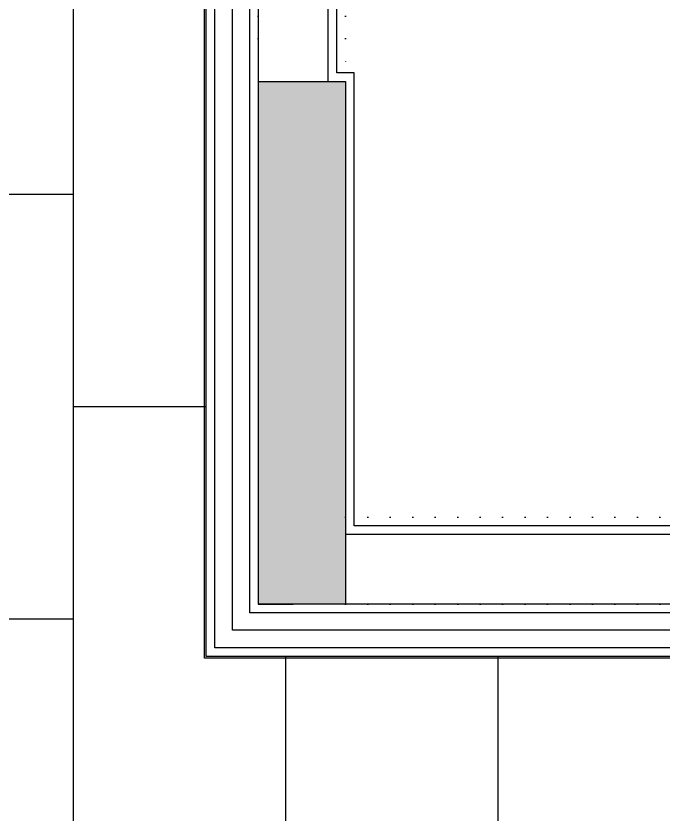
# Model space of a CAD drawing. Header units: inches. Extents: x 21 to 38546, y 13 to 15001.
# Drawn here: x 3262.1 to 3447.9, y 921.8 to 1150.9 of the extents above; entities that cross this region are included whole.
import ezdxf

# ---------------------------------------------------------------- set-up
doc = ezdxf.new("R2010")
doc.units = ezdxf.units.IN
doc.header["$MEASUREMENT"] = 0
doc.linetypes.add('DOT', pattern=[6.35, 0, -6.35])
for name, color, linetype, lineweight in [('Z_MİM_-KM-BEAM-RAY', 8, 'DOT', 25), ('Z_MİM_-KM-IZO-THERMAL', 8, 'Continuous', 25), ('Z_MİM_-KM-IZO-THERMAL-ROCKWOOL', 8, 'BATTING', 25), ('Z_MİM_-KM-PAINT', 8, 'Continuous', 25), ('Z_MİM_-KM-PATTERN-00', 8, 'Continuous', 25), ('Z_MİM_-KM-PATTERN-STRC', 8, 'Continuous', 25), ('Z_MİM_-KM-PAVEMENT', 8, 'Continuous', 25), ('Z_MİM_-KM-STRC-CONCRETE', 8, 'Continuous', 25), ('Z_MİM_-KM-STRS', 8, 'Continuous', 25), ('Z_MİM_-KM-WALL-PL', 8, 'Continuous', 25), ('Z_MİM_-KM-WALL-PLASTER', 8, 'Continuous', 25)]:
    doc.layers.add(name, color=color, linetype=linetype, lineweight=lineweight)
doc.linetypes.add('BATTING', pattern='A,0.00254,-2.54,[134,ltypeshp.shx,S=2.54,R=0,X=-2.54,Y=0],-5.08,[134,ltypeshp.shx,S=2.54,R=180,X=2.54,Y=0],-2.54', length=10.16254)

# ---------------------------------------------------------------- blocks, each defined once
blk = doc.blocks.new('TRETUVAR')
at = {"layer": 'Z_MİM_-KM-PATTERN-00'}
h = blk.add_hatch(dxfattribs=at)
h.set_pattern_fill('AR-B816', color=256, scale=0.3, angle=90)
h.set_pattern_definition([(90, (21322.77, 490.03), (-60.96, 4e-15), []), (180, (21322.77, 490.03), (-60.96, -60.96), [60.96, -60.96])])
h.paths.add_polyline_path([(22632.77, 2700.03), (19252.77, 2700.03), (19252.77, 2750.03), (19097.77, 2750.03), (19097.77, 2610.03), (22542.77, 2610.03), (22542.77, 2080.13), (22697.77, 2080.13), (22697.77, 1460.13), (22542.77, 1460.13), (22542.77, 980.03), (21222.77, 980.03), (21222.77, 590.03), (20152.77, 590.03), (20152.77, 980.03), (19012.77, 980.03), (19012.77, 1635.03), (18722.77, 1635.03), (18722.77, 2610.03), (18807.77, 2610.03), (18807.77, 2750.03), (18632.77, 2750.03), (18632.77, 1545.03), (18922.77, 1545.03), (18922.77, 890.03), (19882.77, 890.03), (19882.77, 665.02), (20022.75, 665.03), (20022.77, 490.03), (21322.77, 490.03), (21322.77, 890.03), (22632.77, 890.03), (22632.77, 1220.13), (22797.77, 1220.13), (22797.77, 2180.13), (22632.77, 2180.13)])
h.paths.add_polyline_path([(19082.77, 2750.03), (18822.77, 2750.03), (18822.77, 2610.03), (19082.77, 2610.03)], flags=16)
at = {"layer": 'Z_MİM_-KM-PAVEMENT'}
blk.add_lwpolyline([(22542.77, 1460.13), (22542.77, 980.03), (21222.77, 980.03), (21222.77, 590.03), (20152.77, 590.03), (20152.77, 980.03), (19012.77, 980.03), (19012.77, 1635.03), (18722.77, 1635.03), (18722.77, 2610.03), (22542.77, 2610.03), (22542.77, 2080.13), (22697.77, 2080.13), (22697.77, 1460.13)], close=True, dxfattribs=at)
blk = doc.blocks.new('-KM_Kolon_ZK')
at = {"layer": 'Z_MİM_-KM-PATTERN-STRC'}
blk.add_hatch(color=256, dxfattribs=at).paths.add_polyline_path([(0, 150), (25, 150), (25, 0), (0, 0)], flags=0)
at = {"layer": 'Z_MİM_-KM-STRC-CONCRETE'}
blk.add_lwpolyline([(0, 150), (25, 150), (25, 0), (0, 0)], close=True, dxfattribs=at)
blk = doc.blocks.new('-KM_Kiriş İzi_ZK')
at = {"layer": 'Z_MİM_-KM-BEAM-RAY'}
for p, q in [((0, 530), (0, 150)), ((25, 530), (25, 150)), ((25, 25), (565, 25)), ((25, 0), (565, 0))]:
    blk.add_line(p, q, dxfattribs=at)

msp = doc.modelspace()

# ---------------------------------------------------------------- linework, layer by layer
at = {"layer": 'Z_MİM_-KM-IZO-THERMAL'}
msp.add_lwpolyline([(4654.26, 1293.06), (4654.26, 969.58), (3319.26, 969.58), (3319.26, 1624.58), (3029.26, 1624.58), (3029.26, 2594.58), (6844.26, 2594.58), (6844.26, 969.58), (5329.26, 969.58), (5329.26, 1293.06)], dxfattribs=at)
at = {"layer": 'Z_MİM_-KM-IZO-THERMAL-ROCKWOOL', "ltscale": 0.45}
msp.add_lwpolyline([(4649.26, 1293.06), (4649.26, 974.58), (3324.26, 974.58), (3324.26, 1629.58), (3034.26, 1629.58), (3034.26, 2589.58), (6839.26, 2589.58), (6839.26, 974.58), (5334.26, 974.58), (5334.26, 1293.06)], dxfattribs=at)
at = {"layer": 'Z_MİM_-KM-PAINT'}
msp.add_lwpolyline([(4657.26, 1293.06), (4657.26, 966.58), (3316.26, 966.58), (3316.26, 1621.58), (3026.26, 1621.58), (3026.26, 2597.58), (6847.26, 2597.58), (6847.26, 966.58), (5326.26, 966.58), (5326.26, 1293.06)], dxfattribs=at)
at = {"layer": 'Z_MİM_-KM-PATTERN-00'}
msp.add_line((3331.71, 982.08), (3341.71, 982.08), dxfattribs=at)
at = {"layer": 'Z_MİM_-KM-WALL-PL'}
for points in [[(4641.76, 982.08), (3331.76, 982.08), (3331.76, 1637.08), (3041.76, 1637.08), (3041.76, 2582.08), (6831.76, 2582.08), (6831.76, 982.08), (5341.76, 982.08)], [(3351.76, 1132.08), (3351.76, 1512.08)], [(3896.76, 1002.08), (3356.76, 1002.08)]]:
    msp.add_lwpolyline(points, dxfattribs=at)
at = {"layer": 'Z_MİM_-KM-WALL-PLASTER'}
for points in [[(4656.76, 1293.06), (4656.76, 967.08), (3316.76, 967.08), (3316.76, 1622.08), (3026.76, 1622.08), (3026.76, 2597.08), (6846.76, 2597.08), (6846.76, 967.08), (5326.76, 967.08), (5326.76, 1293.06)], [(4644.26, 1293.06), (4644.26, 979.58), (3329.26, 979.58), (3329.26, 1634.58), (3039.26, 1634.58), (3039.26, 2584.58), (6834.26, 2584.58), (6834.26, 979.58), (5339.26, 979.58), (5339.26, 1293.06)]]:
    msp.add_lwpolyline(points, dxfattribs=at)
msp.add_lwpolyline([(3709.26, 1644.58), (3709.26, 1004.58), (3359.26, 1004.58), (3359.26, 1134.58), (3354.26, 1134.58), (3354.26, 1154.58), (3594.26, 1154.58), (3594.26, 1644.58)], close=True, dxfattribs=at)

# ---------------------------------------------------------------- block references
at = {"layer": 'Z_MİM_-KM-BEAM-RAY'}
msp.add_blockref('-KM_Kiriş İzi_ZK', (3331.71, 982.08), dxfattribs=at)
at = {"layer": 'Z_MİM_-KM-STRC-CONCRETE'}
msp.add_blockref('-KM_Kolon_ZK', (3331.76, 982.08), dxfattribs=at)
at = {"layer": 'Z_MİM_-KM-STRS'}
msp.add_blockref('TRETUVAR', (-15696.01, -12.95), dxfattribs=at)

doc.saveas('drawing.dxf')
